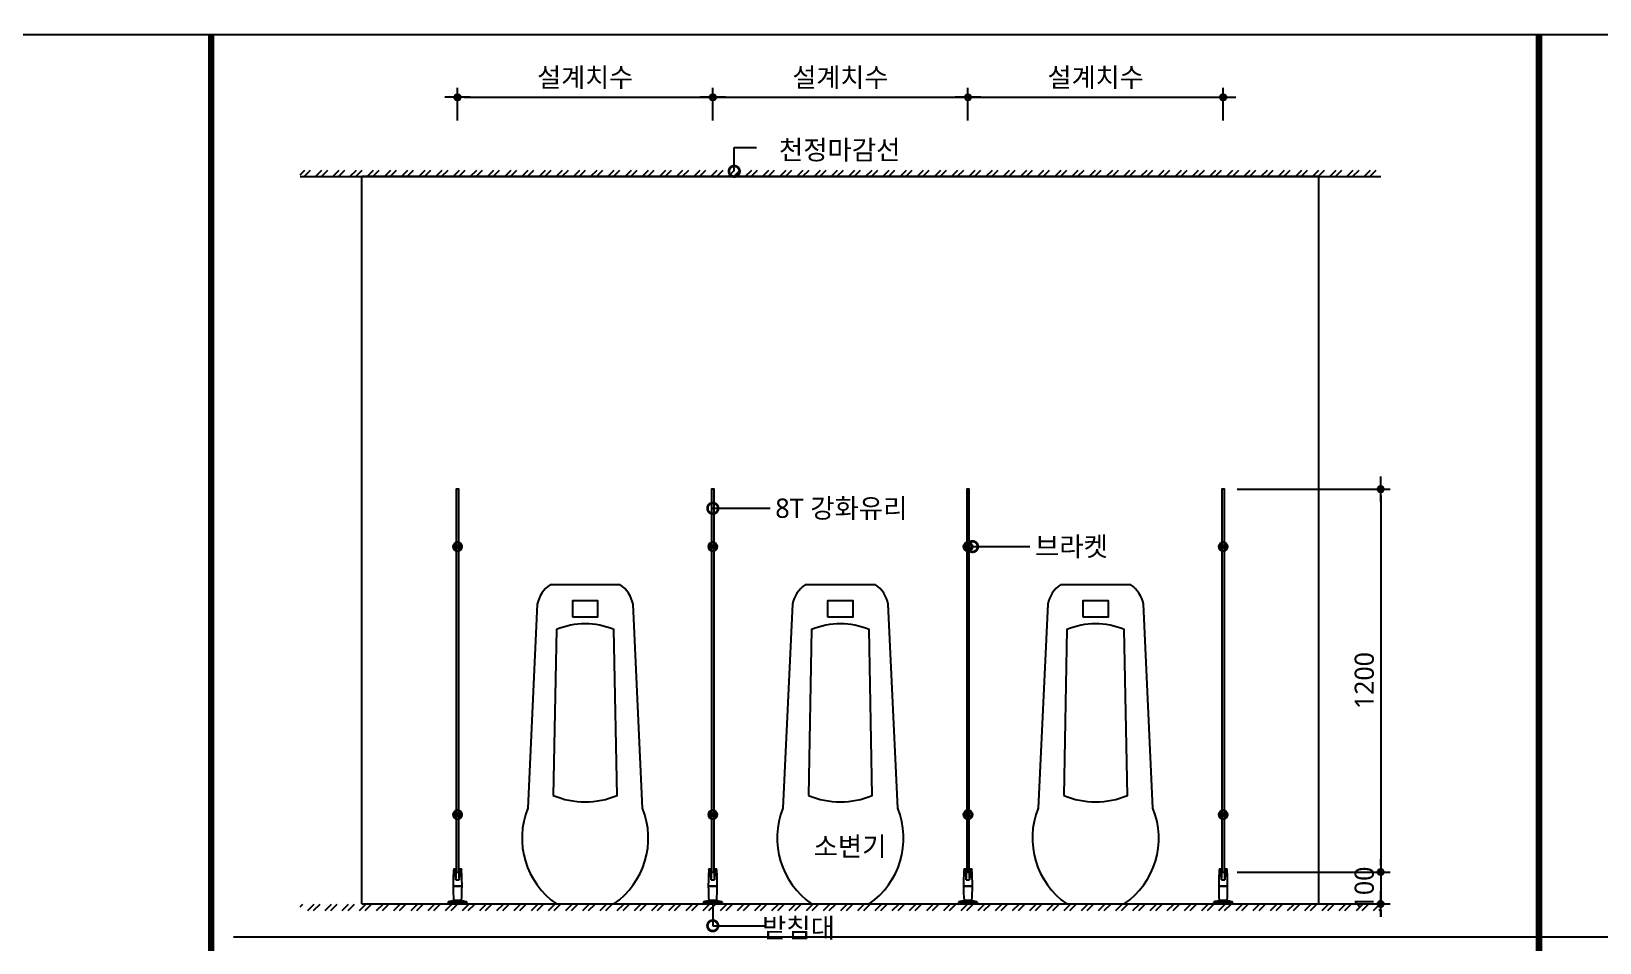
# Model space of a CAD drawing. Extents: x -256 to 8104, y -176 to 5714.
# Drawn here: x 2202 to 4660, y 4115 to 5543 of the extents above; entities that cross this region are included whole.
import ezdxf
from ezdxf.enums import TextEntityAlignment as Align

# ---------------------------------------------------------------- set-up
doc = ezdxf.new("R2010")
doc.units = 0
doc.header["$LTSCALE"] = 30
doc.linetypes.add('HIDDEN', pattern=[0.375, 0.25, -0.125])
doc.layers.get('0').update_dxf_attribs({"linetype": 'CONTINUOUS'})
doc.layers.get('DEFPOINTS').update_dxf_attribs({"linetype": 'CONTINUOUS'})
for name, color, linetype in [('DIM', 7, 'CONTINUOUS'), ('HAT', 8, 'CONTINUOUS'), ('HID', 9, 'HIDDEN'), ('문자', 3, 'CONTINUOUS'), ('부자재', 4, 'CONTINUOUS'), ('치수', 1, 'CONTINUOUS'), ('판넬', 2, 'CONTINUOUS'), ('해치', 8, 'CONTINUOUS')]:
    doc.layers.add(name, color=color, linetype=linetype)
doc.styles.add('돋움', font='malgun.ttf')
doc.dimstyles.new('10', dxfattribs={"dimscale": 10, "dimtxt": 3, "dimasz": 1, "dimexe": 1.5, "dimexo": 2, "dimgap": 1, "dimtad": 1, "dimdec": 0, "dimlunit": 6, "dimtxsty": '돋움', "dimblk": 'DIMDOT', "dimcen": -1, "dimdle": 1.5, "dimclrt": 3, "dimazin": 3, "dimtfac": 1, "dimtdec": 0, "dimtix": 1, "dimtmove": 2, "dimatfit": 3, "dimldrblk": 'DIMDOT', "dimarcsym": 0})

# ---------------------------------------------------------------- blocks, each defined once
blk = doc.blocks.new('_DOTSMALL')
at = {"color": 0, "linetype": 'ByBlock', "const_width": 0.5}
blk.add_lwpolyline([(-0.0625, 0, 1), (0.0625, 0, 1)], format="xyb", close=True, dxfattribs=at)
blk = doc.blocks.new('A$C63EC304E')
at = {"layer": '치수', "color": 1, "xscale": 2.5, "yscale": 2.5, "zscale": 2.5, "rotation": 234.3098741996962}
blk.add_blockref('_DOTSMALL', (0.31, 0.31), dxfattribs=at)
blk = doc.blocks.new('A$C2BC9653E')
at = {"layer": '치수', "xscale": 0.3333333333333333, "yscale": 0.3333333333333333, "zscale": 0.3333333333333333}
blk.add_blockref('A$C63EC304E', (0, 0), dxfattribs=at)
blk = doc.blocks.new('A$C7FC71301')
at = {"layer": '치수', "rotation": 180}
blk.add_blockref('A$C2BC9653E', (0.208, 0.208), dxfattribs=at)
blk = doc.blocks.new('A$C4A20372B')
at = {"layer": '치수'}
blk.add_blockref('A$C7FC71301', (0, 0), dxfattribs=at)
blk = doc.blocks.new('A$C566469F5')
at = {"layer": '치수'}
blk.add_blockref('A$C4A20372B', (0, 0), dxfattribs=at)
blk = doc.blocks.new('A$C7E317CD4')
at = {"layer": '해치', "xscale": 2, "yscale": 2, "zscale": 2}
blk.add_blockref('A$C566469F5', (0, 0), dxfattribs=at)
blk = doc.blocks.new('A$C601D7F27')
at = {"layer": '치수'}
blk.add_blockref('A$C7E317CD4', (0, 0), dxfattribs=at)
blk = doc.blocks.new('A$C38802C08')
at = {"layer": '치수'}
blk.add_blockref('A$C601D7F27', (0, 0), dxfattribs=at)
blk = doc.blocks.new('U_T471_TOP')
at = {"color": 0, "lineweight": 25}
for p, q in [((-5.3, 12.4), (-5.3, -12.4)), ((5.2, -12.4), (5.2, 12.4)), ((12.5, 4.5), (12.5, 2.8)), ((12.5, -2.8), (12.5, -4.5))]:
    blk.add_line(p, q, dxfattribs=at)
for radius in [13.9, 4.5, 2.25]:
    blk.add_circle((0, 0), radius, dxfattribs=at)
for centre, radius, start, end in [((0, 0), 13.7, 67.5209, 112.4791), ((12, 4.5), 0.5, 0, 86.3874), ((0, 0), 13.7, 247.5209, 292.4791), ((12, -4.5), 0.5, 273.1657, 0)]:
    blk.add_arc(centre, radius, start, end, dxfattribs=at)
for points, knots in [([(-5.3, -12.6), (-5.3, -12.5), (-5.3, -12.5), (-5.4, -12.4), (-5.5, -12.3), (-5.7, -12.1), (-6, -12), (-6.4, -11.6), (-6.5, -11.5), (-6.9, -11.3), (-7, -11.1), (-7.5, -10.7), (-7.9, -10.3), (-8.7, -9.5), (-9.1, -9), (-9.6, -8.2), (-9.8, -7.9), (-10.2, -7.3), (-10.4, -6.9), (-10.8, -6.2), (-11, -5.8), (-11.2, -5.1), (-11.3, -4.9), (-11.5, -4.4), (-11.6, -4.1), (-11.7, -3.6), (-11.8, -3.3), (-11.9, -2.7), (-12, -2.4), (-12, -1.7), (-12.1, -1.4), (-12.1, -0.9), (-12.1, -0.7), (-12.1, -0.3), (-12.1, -0.2), (-12.1, 0.4), (-12.1, 0.8), (-12.1, 1.5), (-12, 1.8), (-11.9, 2.4), (-11.9, 2.8), (-11.8, 3.4), (-11.7, 3.6), (-11.5, 4.2), (-11.5, 4.4), (-11.3, 4.9), (-11.2, 5.1), (-11, 5.8), (-10.8, 6.2), (-10.4, 7), (-10.2, 7.3), (-9.8, 7.9), (-9.6, 8.2), (-9, 9), (-8.7, 9.5), (-7.9, 10.3), (-7.5, 10.7), (-6.9, 11.3), (-6.5, 11.5), (-6, 12), (-5.7, 12.1), (-5.4, 12.4), (-5.3, 12.5), (-5.3, 12.6)], [0, 0, 0, 0, 0.03125, 0.03125, 0.0625, 0.0625, 0.125, 0.125, 0.15625, 0.15625, 0.1875, 0.1875, 0.25, 0.25, 0.3125, 0.3125, 0.34375, 0.34375, 0.375, 0.375, 0.40625, 0.40625, 0.421875, 0.421875, 0.4375, 0.4375, 0.453125, 0.453125, 0.46875, 0.46875, 0.484375, 0.484375, 0.492188, 0.492188, 0.5, 0.5, 0.515625, 0.515625, 0.53125, 0.53125, 0.546875, 0.546875, 0.5625, 0.5625, 0.578125, 0.578125, 0.59375, 0.59375, 0.625, 0.625, 0.65625, 0.65625, 0.6875, 0.6875, 0.75, 0.75, 0.8125, 0.8125, 0.875, 0.875, 0.9375, 0.9375, 1, 1, 1, 1]), ([(-5.3, 12.4), (-5.4, 12.3), (-5.6, 12.2), (-6, 11.8), (-6.3, 11.6), (-6.8, 11.1), (-7.1, 10.9), (-7.7, 10.2), (-8.1, 9.9), (-8.7, 9.1), (-9.1, 8.6), (-9.6, 7.8), (-9.7, 7.5), (-10.1, 6.9), (-10.2, 6.6), (-10.5, 6.1), (-10.6, 5.9), (-10.7, 5.5), (-10.8, 5.3), (-11, 4.6), (-11.1, 4.2), (-11.3, 3.4), (-11.4, 3.1), (-11.5, 2.6), (-11.5, 2.3), (-11.6, 1.7), (-11.6, 1.4), (-11.6, 0.9), (-11.6, 0.7), (-11.6, 0.4), (-11.6, 0.2), (-11.6, -0.3), (-11.6, -0.6), (-11.6, -1.3), (-11.6, -1.6), (-11.5, -2.2), (-11.5, -2.5), (-11.4, -3.1), (-11.3, -3.3), (-11.2, -4.1), (-11, -4.6), (-10.7, -5.4), (-10.6, -5.8), (-10.3, -6.5), (-10.1, -6.9), (-9.8, -7.5), (-9.6, -7.8), (-9.1, -8.6), (-8.8, -9.1), (-8.1, -9.9), (-7.8, -10.2), (-7.1, -10.9), (-6.8, -11.1), (-6, -11.9), (-5.5, -12.2), (-5.3, -12.4)], [0, 0, 0, 0, 0.0625, 0.0625, 0.125, 0.125, 0.1875, 0.1875, 0.25, 0.25, 0.3125, 0.3125, 0.34375, 0.34375, 0.375, 0.375, 0.390625, 0.390625, 0.40625, 0.40625, 0.4375, 0.4375, 0.453125, 0.453125, 0.46875, 0.46875, 0.484375, 0.484375, 0.492188, 0.492188, 0.5, 0.5, 0.515625, 0.515625, 0.53125, 0.53125, 0.546875, 0.546875, 0.5625, 0.5625, 0.59375, 0.59375, 0.625, 0.625, 0.65625, 0.65625, 0.6875, 0.6875, 0.75, 0.75, 0.8125, 0.8125, 0.875, 0.875, 1, 1, 1, 1]), ([(5.2, 12.6), (5.3, 12.5), (5.4, 12.4), (5.7, 12.1), (6, 12), (6.5, 11.5), (6.9, 11.3), (7.5, 10.7), (7.9, 10.3), (8.7, 9.5), (9, 9), (9.6, 8.2), (9.8, 7.9), (10.1, 7.5), (10.2, 7.3), (10.4, 7), (10.5, 6.8), (10.8, 6.2), (11, 5.8), (11.2, 5.2), (11.3, 4.9), (11.5, 4.4), (11.5, 4.2), (11.7, 3.6), (11.8, 3.3), (11.9, 2.7), (11.9, 2.4), (12, 1.8), (12.1, 1.4), (12.1, 0.7), (12.1, 0.4), (12.1, -0.2), (12.1, -0.4), (12.1, -0.7), (12.1, -0.9), (12.1, -1.4), (12, -1.8), (11.9, -2.4), (11.9, -2.7), (11.8, -3.3), (11.7, -3.6), (11.5, -4.4), (11.3, -4.9), (11, -5.8), (10.8, -6.2), (10.4, -7), (10.2, -7.3), (9.8, -7.9), (9.6, -8.2), (9.1, -9), (8.7, -9.5), (8.1, -10.1), (7.9, -10.3), (7.5, -10.7), (7.4, -10.8), (6.9, -11.3), (6.5, -11.5), (6, -12), (5.7, -12.1), (5.5, -12.3), (5.4, -12.4), (5.3, -12.5), (5.3, -12.5), (5.2, -12.6)], [0, 0, 0, 0, 0.0625, 0.0625, 0.125, 0.125, 0.1875, 0.1875, 0.25, 0.25, 0.3125, 0.3125, 0.34375, 0.34375, 0.359375, 0.359375, 0.375, 0.375, 0.40625, 0.40625, 0.421875, 0.421875, 0.4375, 0.4375, 0.453125, 0.453125, 0.46875, 0.46875, 0.484375, 0.484375, 0.5, 0.5, 0.507812, 0.507812, 0.515625, 0.515625, 0.53125, 0.53125, 0.546875, 0.546875, 0.5625, 0.5625, 0.59375, 0.59375, 0.625, 0.625, 0.65625, 0.65625, 0.6875, 0.6875, 0.75, 0.75, 0.78125, 0.78125, 0.8125, 0.8125, 0.875, 0.875, 0.9375, 0.9375, 0.96875, 0.96875, 1, 1, 1, 1]), ([(5.2, -12.4), (5.5, -12.2), (6, -11.9), (6.8, -11.1), (7.1, -10.9), (7.6, -10.4), (7.8, -10.2), (8.1, -9.9), (8.2, -9.7), (8.7, -9.1), (9.1, -8.6), (9.6, -7.8), (9.8, -7.5), (10.1, -6.9), (10.2, -6.6), (10.6, -5.9), (10.7, -5.5), (10.9, -4.8), (11, -4.6), (11.1, -4.1), (11.2, -3.9), (11.4, -3.1), (11.5, -2.6), (11.6, -1.6), (11.6, -1.3), (11.6, -0.7), (11.6, -0.3), (11.6, 0.3), (11.6, 0.6), (11.6, 1.1), (11.6, 1.3), (11.6, 1.6), (11.6, 1.8), (11.5, 2.2), (11.5, 2.5), (11.4, 3.1), (11.3, 3.4), (11.1, 4.1), (11, 4.6), (10.7, 5.5), (10.6, 5.9), (10.2, 6.6), (10.1, 6.9), (9.8, 7.5), (9.6, 7.8), (9.1, 8.6), (8.7, 9.1), (8.1, 9.9), (7.8, 10.2), (7.1, 10.9), (6.8, 11.1), (6.3, 11.6), (6, 11.8), (5.6, 12.2), (5.4, 12.3), (5.2, 12.4)], [0, 0, 0, 0, 0.125, 0.125, 0.1875, 0.1875, 0.21875, 0.21875, 0.25, 0.25, 0.3125, 0.3125, 0.34375, 0.34375, 0.375, 0.375, 0.40625, 0.40625, 0.421875, 0.421875, 0.4375, 0.4375, 0.46875, 0.46875, 0.484375, 0.484375, 0.5, 0.5, 0.515625, 0.515625, 0.523438, 0.523438, 0.53125, 0.53125, 0.546875, 0.546875, 0.5625, 0.5625, 0.59375, 0.59375, 0.625, 0.625, 0.65625, 0.65625, 0.6875, 0.6875, 0.75, 0.75, 0.8125, 0.8125, 0.875, 0.875, 0.9375, 0.9375, 1, 1, 1, 1]), ([(12.1, -5), (12.1, -5), (12.1, -5), (12.1, -4.9), (12.1, -4.8), (12.1, -4.6), (12.2, -4.3), (12.3, -4.1), (12.3, -3.9), (12.4, -3.6), (12.4, -3.3), (12.5, -2.9), (12.6, -2.4), (12.7, -1.9), (12.7, -1.5), (12.8, -1.2), (12.8, -0.7), (12.8, -0.2), (12.8, 0.3), (12.8, 0.9), (12.7, 1.4), (12.7, 1.9), (12.6, 2.4), (12.5, 2.8), (12.5, 3.1), (12.4, 3.4), (12.4, 3.7), (12.3, 4), (12.2, 4.3), (12.1, 4.6), (12.1, 4.8), (12.1, 4.9), (12.1, 5), (12.1, 5), (12.1, 5)], [0, 0, 0, 0, 0.037578, 0.072333, 0.089886, 0.138949, 0.172327, 0.189155, 0.206174, 0.240568, 0.275511, 0.29313, 0.346992, 0.383722, 0.402269, 0.419735, 0.455099, 0.491144, 0.509354, 0.559783, 0.59415, 0.611491, 0.66211, 0.696545, 0.713907, 0.731449, 0.766915, 0.802983, 0.821181, 0.864849, 0.909417, 0.9303, 0.981274, 1, 1, 1, 1]), ([(12.5, 4.1), (12.6, 4), (12.6, 3.9), (12.7, 3.7), (12.7, 3.6), (12.8, 3.5)], [0, 0, 0, 0, 0.441681, 0.721427, 1, 1, 1, 1]), ([(12.8, 3.5), (12.8, 3.3), (12.9, 3), (13, 2.5), (13.1, 2.2), (13.2, 1.8), (13.2, 1.4), (13.3, 0.9), (13.3, 0.4), (13.3, -0.2), (13.3, -0.7), (13.3, -1.2), (13.2, -1.8), (13.1, -2.3), (13, -2.8), (12.9, -3.1), (12.8, -3.5), (12.7, -3.8), (12.6, -4), (12.5, -4.1)], [0, 0, 0, 0, 0.078496, 0.158305, 0.190653, 0.221844, 0.284993, 0.349373, 0.381908, 0.471259, 0.532238, 0.563031, 0.649614, 0.738506, 0.768587, 0.829363, 0.891076, 0.92218, 1, 1, 1, 1])]:
    blk.add_open_spline(points, degree=3, knots=knots, dxfattribs=at)
for points in [[(-5.3, 12.6), (-5.3, 12.6), (-5.3, 12.6), (-5.3, 12.7), (-5.3, 12.7)], [(-5.3, 12.6), (-5.3, 12.5), (-5.3, 12.5), (-5.3, 12.4)], [(5.2, 12.7), (5.2, 12.7), (5.2, 12.6), (5.2, 12.6), (5.2, 12.6)], [(5.2, 12.4), (5.2, 12.5), (5.2, 12.5), (5.2, 12.6)], [(-5.3, -12.4), (-5.3, -12.5), (-5.3, -12.5), (-5.3, -12.6)], [(-5.3, -12.7), (-5.3, -12.7), (-5.3, -12.6), (-5.3, -12.6), (-5.3, -12.6)], [(5.2, -12.6), (5.2, -12.5), (5.2, -12.5), (5.2, -12.4)], [(5.2, -12.6), (5.2, -12.6), (5.2, -12.6), (5.2, -12.7), (5.2, -12.7)]]:
    blk.add_open_spline(points, degree=3, dxfattribs=at)
blk = doc.blocks.new('U_T461_U')
at = {"color": 0, "lineweight": 25}
for p, q in [((-2.6, 54.3), (-5.8, 54.3)), ((-2.6, 54.3), (-2.6, 41.3)), ((5.8, 54.3), (2.6, 54.3)), ((2.6, 41.3), (2.6, 54.3)), ((-7, 27.8), (7, 27.8)), ((0, 27.7), (-7, 27.7)), ((-6, 27.8), (-6, 27.7)), ((-2.6, 37.8), (-2.6, 39.6)), ((-2.6, 37.8), (2.6, 37.8)), ((7, 27.7), (0, 27.7)), ((2.6, 39.6), (2.6, 37.8)), ((6, 27.7), (6, 27.8)), ((6.3, 48.4), (6.3, 44.9)), ((-14.7, 3), (-15, 2.4)), ((-15, 2.4), (-15, 0)), ((15, 2.4), (-15, 2.4)), ((15, 0), (-15, 0)), ((-14.7, 3), (14.7, 3)), ((-12.3, 3.5), (-12.3, 3.5)), ((-11.7, 3.5), (-11.7, 3.5)), ((-11.7, 3.4), (-11.7, 3.3)), ((-11.6, 3.4), (-11.1, 3.5)), ((-11.4, 3.4), (-11.6, 3.4)), ((-11.6, 3.4), (-11.6, 3.4)), ((-11.6, 3.4), (-11.6, 3.4)), ((-11.5, 3.4), (-11.5, 3.4)), ((-11.4, 3.4), (-11.5, 3.4)), ((-11.5, 3.4), (-11.5, 3.4)), ((-11.5, 3.4), (-11.5, 3.4)), ((-11.4, 3.8), (-11, 3.9)), ((-11, 3.9), (-11.4, 3.8)), ((-11.4, 3.8), (-11.4, 3.8)), ((-11.4, 3.4), (-11.4, 3.4)), ((-11.3, 3.4), (-11.4, 3.4)), ((-11.4, 3.4), (-11.4, 3.4)), ((-11.1, 3.5), (-11.3, 3.4)), ((-11.3, 3.4), (-11.3, 3.4)), ((-11.3, 3.4), (-11.3, 3.4)), ((-11.2, 3.7), (-11.2, 3.7)), ((-11.2, 3.4), (-11.2, 3.4)), ((-11.1, 3.5), (-11.1, 3.5)), ((-11.1, 3.5), (-11.1, 3.5)), ((-11.1, 3.5), (-11.1, 3.5)), ((-11.1, 3.5), (-11.1, 3.5)), ((-11, 3.9), (-11, 3.8)), ((-11, 3.5), (-11, 3.5)), ((-11, 3.5), (-11, 3.5)), ((7.2, 4.4), (-7.3, 4.4)), ((-7.1, 4.5), (7.1, 4.5)), ((-6.2, 5.4), (6.2, 5.4)), ((6, 5.2), (-6, 5.2)), ((15, 2.4), (14.7, 3)), ((15, 0), (15, 2.4))]:
    blk.add_line(p, q, dxfattribs=at)
for centre, radius, start, end in [((364.8, 27.8), 371.8, 175.949, 180), ((-364.8, 27.8), 371.8, 3.2373, 4.0504), ((309.8, 27.7), 316.8, 180, 184.0305), ((-309.8, 27.7), 316.8, 355.9695, 0), ((-364.8, 27.8), 371.8, 0, 2.4676), ((-3.1, -36.1), 40.8, 103.3187, 106.4688), ((-3.1, -36.1), 40.8, 95.8321, 100.4917), ((-7.1, 4.4), 0.125, 93.0819, 147.303), ((-7.2, 6.7), 2.2, 273.0819, 317.0141), ((-6, 5.5), 0.25, 184.0305, 270), ((7.2, 6.7), 2.2, 222.9859, 266.9181), ((6, 5.5), 0.25, 270, 355.9695), ((7.1, 4.4), 0.125, 32.697, 86.9181), ((3.1, -36.1), 40.8, 73.5312, 84.1679)]:
    blk.add_arc(centre, radius, start, end, dxfattribs=at)
for points, knots in [([(-5.8, 54.3), (-5.8, 54.3), (-5.9, 54.3), (-6, 54.3), (-6, 54.2), (-6, 54.2), (-6.1, 54.1), (-6.1, 54.1), (-6.1, 54.1)], [0, 0, 0, 0, 0.131336, 0.369714, 0.578046, 0.748845, 0.893285, 1, 1, 1, 1]), ([(-2.6, 39.6), (-2.6, 39.7), (-2.6, 40.2), (-2.7, 41.3), (-2.9, 42.7), (-3.2, 44.1), (-3.5, 45.6), (-3.9, 47), (-4.3, 48.3), (-4.6, 49.4), (-4.9, 50.4), (-5.2, 51.3), (-5.4, 52.1), (-5.6, 52.7), (-5.8, 53.1), (-5.9, 53.5), (-6, 53.8), (-6, 53.9), (-6.1, 54), (-6.1, 54.1), (-6.1, 54.1), (-6.1, 54.1)], [0, 0, 0, 0, 0.014806, 0.098279, 0.18177, 0.266747, 0.351733, 0.442749, 0.533753, 0.595659, 0.657599, 0.719447, 0.787929, 0.822825, 0.8577, 0.893646, 0.93036, 0.952412, 0.9749, 0.997045, 1, 1, 1, 1]), ([(-5.8, 54.3), (-5.8, 54.3), (-5.8, 54.3), (-5.8, 54.3), (-5.8, 54.2), (-5.7, 54), (-5.6, 53.7), (-5.5, 53.2), (-5.3, 52.7), (-5.2, 52), (-4.9, 51.2), (-4.6, 50), (-4.2, 48.6), (-3.8, 47.1), (-3.5, 46.1), (-3.3, 45.1), (-3.1, 44.1), (-2.8, 42.7), (-2.7, 41.7), (-2.6, 41.3)], [0, 0, 0, 0, 0.003668, 0.02985, 0.055507, 0.081187, 0.12211, 0.163123, 0.214001, 0.265077, 0.316102, 0.415422, 0.515076, 0.614947, 0.714565, 0.719461, 0.812971, 0.90654, 1, 1, 1, 1]), ([(2.6, 41.3), (2.7, 41.8), (2.8, 42.8), (3.1, 44.4), (3.5, 45.9), (3.8, 47.4), (4.2, 48.7), (4.5, 49.9), (4.9, 51), (5.1, 52), (5.3, 52.6), (5.5, 53.1), (5.6, 53.5), (5.7, 53.9), (5.8, 54.1), (5.8, 54.2), (5.8, 54.3), (5.8, 54.3), (5.8, 54.3)], [0, 0, 0, 0, 0.101997, 0.204205, 0.306473, 0.408553, 0.492484, 0.576652, 0.66058, 0.744183, 0.785269, 0.826403, 0.867377, 0.903095, 0.938742, 0.964135, 0.989509, 1, 1, 1, 1]), ([(6.1, 54.1), (6.1, 54.1), (6.1, 54.1), (6.1, 54), (6, 53.9), (5.9, 53.7), (5.9, 53.4), (5.7, 53.1), (5.6, 52.6), (5.4, 51.9), (5.1, 51), (4.7, 49.8), (4.4, 48.6), (4, 47.3), (3.6, 45.9), (3.2, 44.3), (2.9, 42.6), (2.7, 41.5), (2.7, 40.5), (2.6, 40), (2.6, 39.6)], [0, 0, 0, 0, 0.009522, 0.031127, 0.053264, 0.084234, 0.116026, 0.143369, 0.170725, 0.226703, 0.301888, 0.377151, 0.454523, 0.531913, 0.628414, 0.724916, 0.82303, 0.921111, 0.922751, 1, 1, 1, 1]), ([(6.1, 54.1), (6.1, 54.1), (6.1, 54.1), (6.1, 54.1), (6, 54.2), (6, 54.3), (5.9, 54.3), (5.8, 54.3), (5.8, 54.3)], [0, 0, 0, 0, 0.0019677, 0.1930346, 0.398509, 0.6227757, 0.8591755, 1, 1, 1, 1]), ([(-2.6, 41.3), (-2.6, 41.2), (-2.6, 40.8), (-2.6, 40.3), (-2.6, 39.8), (-2.6, 39.6)], [0, 0, 0, 0, 0.1289377, 0.6447521, 1, 1, 1, 1]), ([(2.6, 39.6), (2.6, 39.8), (2.6, 40.3), (2.6, 40.9), (2.6, 41.3)], [0, 0, 0, 0, 0.301895, 1, 1, 1, 1]), ([(6.7, 43.8), (6.7, 43.8), (6.7, 43.8), (6.6, 43.8), (6.6, 44), (6.5, 44.1), (6.4, 44.3), (6.4, 44.6), (6.3, 45), (6.2, 45.3), (6.1, 45.8), (6, 46.2), (6, 46.6), (6, 47), (6.1, 47.4), (6.1, 47.7), (6.2, 48), (6.3, 48.3), (6.3, 48.5), (6.4, 48.7), (6.4, 48.8), (6.4, 48.8), (6.4, 48.8)], [0, 0, 0, 0, 0.015161, 0.066687, 0.115231, 0.165069, 0.215878, 0.267978, 0.322242, 0.378054, 0.432486, 0.488737, 0.539348, 0.591552, 0.640348, 0.690442, 0.74154, 0.793983, 0.847537, 0.902697, 0.955174, 1, 1, 1, 1]), ([(-12.5, 3.5), (-12.2, 3.6), (-11.7, 3.7), (-11.2, 3.8), (-11, 3.8)], [0, 0, 0, 0, 0.5399722, 1, 1, 1, 1]), ([(-12.5, 3.5), (-12.3, 3.6), (-11.9, 3.7), (-11.6, 3.8), (-11.4, 3.8)], [0, 0, 0, 0, 0.562894, 1, 1, 1, 1]), ([(-11, 3.8), (-11.3, 3.8), (-11.8, 3.7), (-12.3, 3.5), (-12.5, 3.5)], [0, 0, 0, 0, 0.699176, 1, 1, 1, 1]), ([(-11.4, 3.8), (-11.7, 3.7), (-12.1, 3.6), (-12.4, 3.6), (-12.5, 3.5)], [0, 0, 0, 0, 0.784667, 1, 1, 1, 1]), ([(-12.5, 3.4), (-12.5, 3.4), (-12.5, 3.5), (-12.5, 3.5), (-12.5, 3.5)], [0, 0, 0, 0, 0.517166, 1, 1, 1, 1]), ([(-11.7, 3.4), (-11.8, 3.4), (-11.9, 3.4), (-12.1, 3.3), (-12.2, 3.3), (-12.4, 3.3), (-12.5, 3.4), (-12.5, 3.4), (-12.5, 3.4)], [0, 0, 0, 0, 0.083261, 0.167232, 0.266476, 0.444216, 0.719946, 1, 1, 1, 1]), ([(-11.2, 3.8), (-11.4, 3.7), (-11.7, 3.7), (-12.1, 3.6), (-12.3, 3.5)], [0, 0, 0, 0, 0.433721, 1, 1, 1, 1]), ([(-11.7, 3.5), (-11.8, 3.5), (-11.8, 3.4), (-11.9, 3.4), (-12.1, 3.4), (-12.2, 3.4), (-12.3, 3.4), (-12.3, 3.5), (-12.3, 3.5)], [0, 0, 0, 0, 0.067307, 0.134817, 0.231191, 0.426815, 0.709652, 1, 1, 1, 1]), ([(-12.3, 3.5), (-12.3, 3.5), (-12.3, 3.4), (-12.2, 3.4), (-12.1, 3.4), (-12, 3.4), (-11.9, 3.5), (-11.8, 3.5), (-11.7, 3.5)], [0, 0, 0, 0, 0.25056, 0.501563, 0.753883, 0.836964, 0.920856, 1, 1, 1, 1]), ([(-12.3, 3.5), (-12.3, 3.5), (-12.3, 3.5), (-12.3, 3.5), (-12.3, 3.5)], [0, 0, 0, 0, 0.89367, 1, 1, 1, 1]), ([(-11, 3.7), (-11, 3.7), (-11, 3.7), (-11.1, 3.6), (-11.2, 3.6), (-11.3, 3.5), (-11.4, 3.5), (-11.6, 3.4), (-11.7, 3.4), (-11.7, 3.4)], [0, 0, 0, 0, 0.248359, 0.496334, 0.622045, 0.746869, 0.83719, 0.928288, 1, 1, 1, 1]), ([(-11.2, 3.7), (-11.2, 3.7), (-11.2, 3.7), (-11.3, 3.6), (-11.4, 3.6), (-11.5, 3.5), (-11.6, 3.5), (-11.7, 3.5), (-11.7, 3.5)], [0, 0, 0, 0, 0.2484178, 0.4972745, 0.7473265, 0.8355223, 0.9246785, 1, 1, 1, 1]), ([(-11.7, 3.5), (-11.7, 3.5), (-11.6, 3.5), (-11.5, 3.5), (-11.4, 3.6), (-11.3, 3.6), (-11.3, 3.6), (-11.2, 3.7), (-11.2, 3.7), (-11.2, 3.7)], [0, 0, 0, 0, 0.067736, 0.135612, 0.239496, 0.370532, 0.502136, 0.748786, 1, 1, 1, 1]), ([(-11, 3.5), (-11, 3.5), (-11.1, 3.5), (-11.2, 3.5), (-11.3, 3.5), (-11.5, 3.4), (-11.6, 3.4), (-11.7, 3.4), (-11.7, 3.4), (-11.7, 3.3), (-11.7, 3.3), (-11.6, 3.3), (-11.5, 3.4), (-11.4, 3.4), (-11.2, 3.4), (-11.1, 3.4), (-11, 3.5), (-10.9, 3.5), (-10.9, 3.5), (-10.9, 3.5), (-11, 3.5), (-11, 3.5)], [0, 0, 0, 0, 0.051905, 0.103782, 0.156447, 0.210633, 0.266186, 0.322339, 0.377985, 0.432208, 0.484779, 0.53625, 0.587617, 0.639871, 0.693626, 0.748884, 0.804989, 0.860861, 0.91551, 0.968538, 1, 1, 1, 1]), ([(-11.1, 3.5), (-11.1, 3.5), (-11.2, 3.5), (-11.3, 3.5), (-11.4, 3.5), (-11.5, 3.4), (-11.6, 3.4), (-11.7, 3.4), (-11.7, 3.4), (-11.7, 3.3), (-11.6, 3.3), (-11.5, 3.4), (-11.4, 3.4), (-11.3, 3.4), (-11.2, 3.4), (-11.1, 3.5), (-11, 3.5), (-11, 3.5), (-11, 3.5), (-11, 3.5), (-11.1, 3.5), (-11.1, 3.5)], [0, 0, 0, 0, 0.052604, 0.105167, 0.158787, 0.213911, 0.269969, 0.325924, 0.380725, 0.433864, 0.485634, 0.536919, 0.58876, 0.641936, 0.696691, 0.752599, 0.808688, 0.863869, 0.917483, 0.969619, 1, 1, 1, 1]), ([(-11.7, 3.3), (-11.7, 3.3), (-11.7, 3.4), (-11.7, 3.4), (-11.6, 3.4), (-11.6, 3.4)], [0, 0, 0, 0, 0.394879, 0.858272, 1, 1, 1, 1]), ([(-11.6, 3.3), (-11.6, 3.3), (-11.7, 3.3), (-11.7, 3.3), (-11.7, 3.3)], [0, 0, 0, 0, 0.518507, 1, 1, 1, 1]), ([(-11.6, 3.4), (-11.6, 3.4), (-11.6, 3.4), (-11.6, 3.4), (-11.5, 3.4), (-11.5, 3.4)], [0, 0, 0, 0, 0.4858, 0.739534, 1, 1, 1, 1]), ([(-11.5, 3.4), (-11.5, 3.4), (-11.6, 3.4), (-11.6, 3.4), (-11.6, 3.4), (-11.6, 3.4)], [0, 0, 0, 0, 0.492748, 0.743596, 1, 1, 1, 1]), ([(-11.5, 3.4), (-11.4, 3.4), (-11.4, 3.4), (-11.4, 3.4), (-11.4, 3.4), (-11.4, 3.4), (-11.4, 3.4), (-11.4, 3.4)], [0, 0, 0, 0, 0.243695, 0.419702, 0.638869, 0.865212, 1, 1, 1, 1]), ([(-11.3, 3.4), (-11.4, 3.4), (-11.4, 3.4), (-11.4, 3.4), (-11.4, 3.4), (-11.4, 3.4), (-11.4, 3.4)], [0, 0, 0, 0, 0.265029, 0.505669, 0.76645, 1, 1, 1, 1]), ([(-11.4, 3.4), (-11.4, 3.4), (-11.4, 3.4), (-11.4, 3.4), (-11.4, 3.4)], [0, 0, 0, 0, 0.804126, 1, 1, 1, 1]), ([(-11.2, 3.4), (-11.2, 3.4), (-11.3, 3.4), (-11.3, 3.4), (-11.3, 3.4), (-11.3, 3.4), (-11.3, 3.4)], [0, 0, 0, 0, 0.502099, 0.677388, 0.853575, 1, 1, 1, 1]), ([(-11.3, 3.4), (-11.3, 3.4), (-11.3, 3.4), (-11.3, 3.4), (-11.3, 3.4)], [0, 0, 0, 0, 0.498836, 1, 1, 1, 1]), ([(-11.3, 3.4), (-11.3, 3.4), (-11.3, 3.4), (-11.3, 3.4), (-11.3, 3.4), (-11.2, 3.4), (-11.2, 3.4), (-11.2, 3.4)], [0, 0, 0, 0, 0.239586, 0.479938, 0.63526, 0.826337, 1, 1, 1, 1]), ([(-11.2, 3.7), (-11.2, 3.7), (-11.2, 3.7), (-11.2, 3.8), (-11.2, 3.8)], [0, 0, 0, 0, 0.053167, 1, 1, 1, 1]), ([(-11.1, 3.5), (-11.1, 3.5), (-11.1, 3.5), (-11.1, 3.5), (-11.1, 3.5), (-11.2, 3.4), (-11.2, 3.4), (-11.2, 3.4)], [0, 0, 0, 0, 0.342784, 0.520732, 0.698452, 0.87973, 1, 1, 1, 1]), ([(-11.2, 3.4), (-11.2, 3.4), (-11.2, 3.5), (-11.2, 3.5), (-11.1, 3.5), (-11.1, 3.5), (-11.1, 3.5), (-11.1, 3.5)], [0, 0, 0, 0, 0.306641, 0.480651, 0.696916, 0.914546, 1, 1, 1, 1]), ([(-11.1, 3.5), (-11.1, 3.5), (-11.1, 3.5), (-11.1, 3.5), (-11.1, 3.5)], [0, 0, 0, 0, 0.803633, 1, 1, 1, 1]), ([(-10.5, 4), (-10.5, 4), (-10.5, 4), (-10.6, 4), (-10.7, 3.9), (-10.8, 3.9), (-10.9, 3.9), (-11, 3.9)], [0, 0, 0, 0, 0.139196, 0.360081, 0.582501, 0.808408, 1, 1, 1, 1]), ([(-10.6, 4), (-10.6, 4), (-10.6, 4), (-10.7, 3.9), (-10.8, 3.9), (-10.9, 3.9), (-10.9, 3.9), (-11, 3.9)], [0, 0, 0, 0, 0.128062, 0.351944, 0.577257, 0.806055, 1, 1, 1, 1]), ([(-11, 3.8), (-11, 3.8), (-11, 3.8), (-11, 3.8), (-11, 3.7)], [0, 0, 0, 0, 0.489523, 1, 1, 1, 1]), ([(-11, 3.5), (-11, 3.5), (-10.9, 3.5), (-10.9, 3.5), (-10.9, 3.5)], [0, 0, 0, 0, 0.679248, 1, 1, 1, 1]), ([(-11, 3.5), (-11, 3.5), (-11, 3.5), (-11, 3.5), (-11, 3.5), (-11, 3.5)], [0, 0, 0, 0, 0.292298, 0.887466, 1, 1, 1, 1])]:
    blk.add_open_spline(points, degree=3, knots=knots, dxfattribs=at)
blk = doc.blocks.new('DIMDOT')
at = {"linetype": 'Continuous'}
blk.add_line((-2, 0), (2, 0), dxfattribs=at)
for radius in [0.5, 0.25]:
    blk.add_circle((0, 0), radius, dxfattribs=at)
blk = doc.blocks.new('*D20')
at = {"layer": 'DEFPOINTS', "color": 0}
for p in [(3270.2, 5440.1), (2870.2, 5383.9), (3270.2, 5383.9)]:
    blk.add_point(p, dxfattribs=at)
at = {"layer": 'DIM', "color": 0, "lineweight": -2}
for p, q in [((2870.2, 5403.9), (2870.2, 5455.1)), ((2880.2, 5440.1), (3260.2, 5440.1)), ((3270.2, 5403.9), (3270.2, 5455.1))]:
    blk.add_line(p, q, dxfattribs=at)
at = {"layer": 'DIM', "color": 0, "lineweight": -2, "xscale": 10, "yscale": 10, "zscale": 10, "rotation": 180}
blk.add_blockref('DIMDOT', (2870.2, 5440.1), dxfattribs=at)
at = {"layer": 'DIM', "color": 0, "lineweight": -2, "xscale": 10, "yscale": 10, "zscale": 10}
blk.add_blockref('DIMDOT', (3270.2, 5440.1), dxfattribs=at)
at = {"layer": 'DIM', "color": 3, "insert": (3070.2, 5469.8), "char_height": 30, "attachment_point": 5, "style": '돋움'}
blk.add_mtext('설계치수', dxfattribs=at)
blk = doc.blocks.new('*D21')
at = {"layer": 'DEFPOINTS', "color": 0}
for p in [(3670.2, 5440.1), (3270.2, 5383.9), (3670.2, 5383.9)]:
    blk.add_point(p, dxfattribs=at)
at = {"layer": 'DIM', "color": 0, "lineweight": -2}
for p, q in [((3270.2, 5403.9), (3270.2, 5455.1)), ((3280.2, 5440.1), (3660.2, 5440.1)), ((3670.2, 5403.9), (3670.2, 5455.1))]:
    blk.add_line(p, q, dxfattribs=at)
at = {"layer": 'DIM', "color": 0, "lineweight": -2, "xscale": 10, "yscale": 10, "zscale": 10, "rotation": 180}
blk.add_blockref('DIMDOT', (3270.2, 5440.1), dxfattribs=at)
at = {"layer": 'DIM', "color": 0, "lineweight": -2, "xscale": 10, "yscale": 10, "zscale": 10}
blk.add_blockref('DIMDOT', (3670.2, 5440.1), dxfattribs=at)
at = {"layer": 'DIM', "color": 3, "insert": (3470.2, 5469.8), "char_height": 30, "attachment_point": 5, "style": '돋움'}
blk.add_mtext('설계치수', dxfattribs=at)
blk = doc.blocks.new('*D22')
at = {"layer": 'DEFPOINTS', "color": 0}
for p in [(4070.2, 5440.1), (3670.2, 5383.9), (4070.2, 5383.9)]:
    blk.add_point(p, dxfattribs=at)
at = {"layer": 'DIM', "color": 0, "lineweight": -2}
for p, q in [((3670.2, 5403.9), (3670.2, 5455.1)), ((3680.2, 5440.1), (4060.2, 5440.1)), ((4070.2, 5403.9), (4070.2, 5455.1))]:
    blk.add_line(p, q, dxfattribs=at)
at = {"layer": 'DIM', "color": 0, "lineweight": -2, "xscale": 10, "yscale": 10, "zscale": 10, "rotation": 180}
blk.add_blockref('DIMDOT', (3670.2, 5440.1), dxfattribs=at)
at = {"layer": 'DIM', "color": 0, "lineweight": -2, "xscale": 10, "yscale": 10, "zscale": 10}
blk.add_blockref('DIMDOT', (4070.2, 5440.1), dxfattribs=at)
at = {"layer": 'DIM', "color": 3, "insert": (3870.2, 5469.8), "char_height": 30, "attachment_point": 5, "style": '돋움'}
blk.add_mtext('설계치수', dxfattribs=at)
blk = doc.blocks.new('*D23')
at = {"layer": 'DEFPOINTS', "color": 0}
for p in [(4072.2, 4826), (4072.2, 4226), (4317.1, 4226)]:
    blk.add_point(p, dxfattribs=at)
at = {"layer": 'DIM', "color": 0, "lineweight": -2}
for p, q in [((4092.2, 4826), (4332.1, 4826)), ((4317.1, 4816), (4317.1, 4236)), ((4092.2, 4226), (4332.1, 4226))]:
    blk.add_line(p, q, dxfattribs=at)
at = {"layer": 'DIM', "color": 0, "lineweight": -2, "xscale": 10, "yscale": 10, "zscale": 10}
for p, rotation in [((4317.1, 4826), 90), ((4317.1, 4226), 270)]:
    blk.add_blockref('DIMDOT', p, dxfattribs=dict(at, rotation=rotation))
at = {"layer": 'DIM', "color": 3, "insert": (4291.5, 4526), "char_height": 30, "attachment_point": 5, "rotation": 90, "style": '돋움'}
blk.add_mtext('1200', dxfattribs=at)
blk = doc.blocks.new('*D24')
at = {"layer": 'DEFPOINTS', "color": 0}
for p in [(4072.2, 4226), (4072.2, 4176), (4317.1, 4176)]:
    blk.add_point(p, dxfattribs=at)
at = {"layer": 'DIM', "color": 0, "lineweight": -2}
for p, q in [((4317.1, 4236), (4317.1, 4246)), ((4092.2, 4226), (4332.1, 4226)), ((4317.1, 4226), (4317.1, 4176)), ((4092.2, 4176), (4332.1, 4176)), ((4317.1, 4166), (4317.1, 4156))]:
    blk.add_line(p, q, dxfattribs=at)
at = {"layer": 'DIM', "color": 0, "lineweight": -2, "xscale": 10, "yscale": 10, "zscale": 10}
for p, rotation in [((4317.1, 4226), 270), ((4317.1, 4176), 90)]:
    blk.add_blockref('DIMDOT', p, dxfattribs=dict(at, rotation=rotation))
at = {"layer": 'DIM', "color": 3, "insert": (4291.5, 4201), "char_height": 30, "attachment_point": 5, "rotation": 90, "style": '돋움'}
blk.add_mtext('100', dxfattribs=at)
blk = doc.blocks.new('URINAL_11')
at = {"layer": 'HAT'}
h = blk.add_hatch(dxfattribs=at)
h.set_pattern_fill('ANSI32', color=256, scale=2, style=0)
h.set_pattern_definition([(45, (-8615.85, -317.24), (-13.470384, 13.470384), []), (45, (-8606.87, -317.24), (-13.470384, 13.470384), [])])
h.paths.add_polyline_path([(2623.5, 5325.7), (4317.1, 5325.7), (4317.1, 5315.7), (2623.5, 5315.7)])
h = blk.add_hatch(dxfattribs=at)
h.set_pattern_fill('ANSI32', color=256, scale=2, style=0)
h.set_pattern_definition([(45, (-8615.85, -135.26), (-13.470384, 13.470384), []), (45, (-8606.87, -135.26), (-13.470384, 13.470384), [])])
h.paths.add_polyline_path([(2623.5, 4165.5), (4317.1, 4165.5), (4317.1, 4175.5), (2623.5, 4175.5)])
at = {"color": 2}
blk.add_line((2623.5, 5315.7), (4317.1, 5315.7), dxfattribs=at)
for p, q in [((2720.2, 4176), (2720.2, 5315.7)), ((4220.2, 4176), (4220.2, 5315.7)), ((2720.2, 4176), (4220.2, 4176))]:
    blk.add_line(p, q)
at = {"color": 8}
blk.add_line((2518.8, 4124.2), (5866.6, 4124.2), dxfattribs=at)
at = {"color": 2}
for points in [[(-0.7, 5538.4), (7251.6, 5538.4), (7251.6, 0.1), (-0.7, 0.1)], [(-0.7, 5538.4), (7251.6, 5538.4), (7251.6, 0.1), (-0.7, 0.1)], [(-0.7, 5538.4), (7981.2, 5538.4), (7981.2, 0.1), (-0.7, 0.1)]]:
    blk.add_lwpolyline(points, close=True, dxfattribs=at)
at = {"color": 8, "const_width": 10}
for points in [[(2484.2, 2769.2), (2484.2, 5538.4)], [(4565.2, 2769.2), (4565.2, 5538.4)]]:
    blk.add_lwpolyline(points, dxfattribs=at)
at = {"layer": 'HID', "linetype": 'Continuous'}
for points in [[(3025.2, 4176), (3115.2, 4176, 0.35), (3160.2, 4326), (3145.2, 4646, 0.2), (3125.2, 4676), (3015.2, 4676, 0.2), (2995.2, 4646), (2980.2, 4326, 0.35)], [(3425.2, 4176), (3515.2, 4176, 0.35), (3560.2, 4326), (3545.2, 4646, 0.2), (3525.2, 4676), (3415.2, 4676, 0.2), (3395.2, 4646), (3380.2, 4326, 0.35)], [(3825.2, 4176), (3915.2, 4176, 0.35), (3960.2, 4326), (3945.2, 4646, 0.2), (3925.2, 4676), (3815.2, 4676, 0.2), (3795.2, 4646), (3780.2, 4326, 0.35)], [(3020.2, 4346, 0.2), (3120.2, 4346), (3115.2, 4606, 0.2), (3025.2, 4606)], [(3420.2, 4346, 0.2), (3520.2, 4346), (3515.2, 4606, 0.2), (3425.2, 4606)], [(3820.2, 4346, 0.2), (3920.2, 4346), (3915.2, 4606, 0.2), (3825.2, 4606)]]:
    blk.add_lwpolyline(points, format="xyb", close=True, dxfattribs=at)
for points in [[(3050.2, 4626), (3090.2, 4626), (3090.2, 4651), (3050.2, 4651)], [(3450.2, 4626), (3490.2, 4626), (3490.2, 4651), (3450.2, 4651)], [(3850.2, 4626), (3890.2, 4626), (3890.2, 4651), (3850.2, 4651)]]:
    blk.add_lwpolyline(points, close=True, dxfattribs=at)
at = {"layer": '부자재', "color": 3}
blk.add_line((4220.2, 5315.7), (2720.2, 5315.7), dxfattribs=at)
blk.add_line((4220.2, 5315.7), (2720.2, 5315.7), dxfattribs=at)
at = {"layer": '치수'}
for p, q in [((3303.9, 5324.3), (3303.9, 5361.5)), ((3303.9, 5361.5), (3339, 5361.5)), ((3270.2, 4796), (3360.2, 4796)), ((3677.2, 4736), (3767.2, 4736)), ((3270.2, 4176), (3270.2, 4141.7)), ((3270.2, 4141.7), (3354.4, 4141.7))]:
    blk.add_line(p, q, dxfattribs=at)
at = {"layer": '판넬'}
for points in [[(2868.2, 4226), (2872.2, 4226), (2872.2, 4826), (2868.2, 4826)], [(3268.2, 4226), (3272.2, 4226), (3272.2, 4826), (3268.2, 4826)], [(3668.2, 4226), (3672.2, 4226), (3672.2, 4826), (3668.2, 4826)], [(4068.2, 4226), (4072.2, 4226), (4072.2, 4826), (4068.2, 4826)]]:
    blk.add_lwpolyline(points, close=True, dxfattribs=at)
at = {"layer": '부자재', "xscale": 0.5, "yscale": 0.5}
for p in [(2870.2, 4736), (3270.2, 4736), (3670.2, 4736), (4070.2, 4736), (2870.2, 4316), (3270.2, 4316), (3670.2, 4316), (4070.2, 4316)]:
    blk.add_blockref('U_T471_TOP', p, dxfattribs=at)
at = {"layer": '부자재'}
for p in [(2870.2, 4176), (3270.2, 4176), (3670.2, 4176), (4070.2, 4176)]:
    blk.add_blockref('U_T461_U', p, dxfattribs=at)
at = {"layer": '해치', "xscale": -20, "yscale": 20, "zscale": 20, "rotation": 180}
blk.add_blockref('A$C38802C08', (3299.7, 5328.3), dxfattribs=at)
at = {"layer": '해치', "yscale": 20}
for p, xscale in [((3266.1, 4791.8), 20), ((3673.1, 4731.8), 20), ((3274.4, 4137.6), -20)]:
    blk.add_blockref('A$C38802C08', p, dxfattribs=dict(at, xscale=xscale))
at = {"layer": '문자', "style": '돋움'}
blk.add_text('천정마감선', height=30.34, dxfattribs=at).set_placement((3469.1, 5358), align=Align.MIDDLE)
for s, p in [('8T 강화유리', (3368.2, 4781)), ('브라켓', (3775.2, 4721)), ('소변기', (3428.2, 4251)), ('받침대', (3347.5, 4123.3))]:
    blk.add_text(s, height=30.34, dxfattribs=at).set_placement(p)
at = {"layer": 'DIM'}
for base, p1, p2, picture, middle in [((3270.2, 5440.1), (2870.2, 5383.9), (3270.2, 5383.9), '*D20', (3070.2, 5469.8)), ((3670.2, 5440.1), (3270.2, 5383.9), (3670.2, 5383.9), '*D21', (3470.2, 5469.8)), ((4070.2, 5440.1), (3670.2, 5383.9), (4070.2, 5383.9), '*D22', (3870.2, 5469.8))]:
    dim = blk.add_linear_dim(base=base, p1=p1, p2=p2, text='설계치수', dimstyle='10', dxfattribs=at)
    dim.commit()
    dim.dimension.update_dxf_attribs({"geometry": picture, "text_midpoint": middle})
for base, p1, p2, text, picture, middle in [((4317.1, 4226), (4072.2, 4826), (4072.2, 4226), '1200', '*D23', (4291.5, 4526)), ((4317.1, 4176), (4072.2, 4226), (4072.2, 4176), '100', '*D24', (4291.5, 4201))]:
    dim = blk.add_linear_dim(base=base, p1=p1, p2=p2, angle=270, text=text, dimstyle='10', dxfattribs=at)
    dim.commit()
    dim.dimension.update_dxf_attribs({"geometry": picture, "text_midpoint": middle})

msp = doc.modelspace()

# ---------------------------------------------------------------- block references
msp.add_blockref('URINAL_11', (0, 0))

doc.saveas('drawing.dxf')
